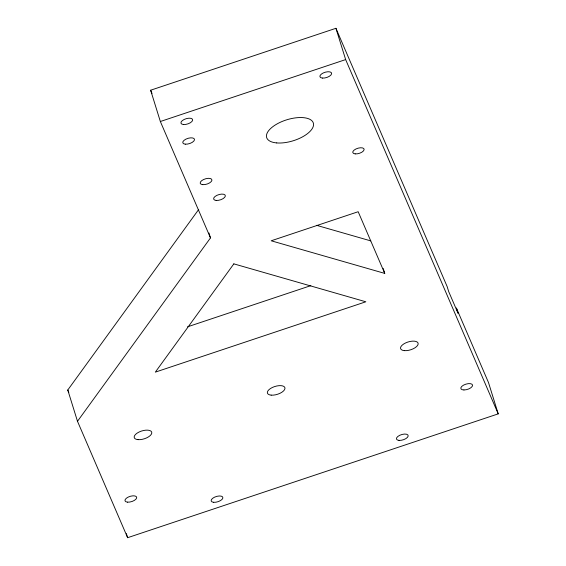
<?xml version="1.0" encoding="UTF-8"?>
<svg xmlns="http://www.w3.org/2000/svg" width="566" height="566" viewBox="0 0 566 566"><rect width="100%" height="100%" fill="white"/><g stroke="black" fill="none" stroke-linecap="round" stroke-linejoin="round"><path stroke-width="0.85" d="M77.492 421.295L210.481 237.911L160.348 121.506L150.634 90.22L335.928 28.3L447.09 286.417L448.711 291.632L458 313.189L456.38 307.975L488.508 382.574L498.222 413.866L127.626 537.7L77.492 421.295L67.778 390.009L198.694 209.477M160.348 121.506L345.649 59.586L498.222 413.866M187.551 326.823L310.833 285.632M316.557 225.318L370.787 240.897M384.738 273.399L271.199 240.783L358.172 211.719L384.738 273.399L383.203 268.461M150.634 90.22L152.028 93.454M67.778 390.009L68.826 392.436M335.928 28.3L345.649 59.586M208.946 232.973L210.481 237.911M126.345 533.582L127.626 537.7M233.843 263.862L155.332 372.131L365.841 301.784L233.843 263.862M276.689 142.922A24.444 10.973 -17.3 0 0 313.486 125.433A24.444 10.973 -17.3 0 0 279.781 122.518A24.444 10.973 -17.3 0 0 276.689 142.922M404.35 350.637A9.169 4.118 -17.3 0 0 418.154 344.078A9.169 4.118 -17.3 0 0 405.511 342.982A9.169 4.118 -17.3 0 0 404.35 350.637M271.171 395.139A9.169 4.118 -17.3 0 0 284.967 388.58A9.169 4.118 -17.3 0 0 272.331 387.484A9.169 4.118 -17.3 0 0 271.171 395.139M137.984 439.64A9.169 4.118 -17.3 0 0 151.787 433.082A9.169 4.118 -17.3 0 0 139.144 431.992A9.169 4.118 -17.3 0 0 137.984 439.64M463.943 389.96A6.113 2.745 -17.3 0 0 472.575 385.227A6.113 2.745 -17.3 0 0 463.54 385.135A6.113 2.745 -17.3 0 0 463.943 389.96M127.506 502.155A6.113 2.745 -17.3 0 0 136.703 497.783A6.113 2.745 -17.3 0 0 128.277 497.054A6.113 2.745 -17.3 0 0 127.506 502.155M213.679 502.311A6.113 2.745 -17.3 0 0 222.884 497.938A6.113 2.745 -17.3 0 0 214.457 497.21A6.113 2.745 -17.3 0 0 213.679 502.311M398.98 440.39A6.113 2.745 -17.3 0 0 408.178 436.018A6.113 2.745 -17.3 0 0 399.752 435.289A6.113 2.745 -17.3 0 0 398.98 440.39M322.436 78.08A6.113 2.745 -17.3 0 0 331.634 73.707A6.113 2.745 -17.3 0 0 323.207 72.979A6.113 2.745 -17.3 0 0 322.436 78.08M183.462 124.52A6.113 2.745 -17.3 0 0 192.659 120.148A6.113 2.745 -17.3 0 0 184.233 119.419A6.113 2.745 -17.3 0 0 183.462 124.52M185.294 144.167A6.113 2.745 -17.3 0 0 194.499 139.795A6.113 2.745 -17.3 0 0 186.072 139.066A6.113 2.745 -17.3 0 0 185.294 144.167M202.734 184.657A6.113 2.745 -17.3 0 0 211.932 180.285A6.113 2.745 -17.3 0 0 203.505 179.556A6.113 2.745 -17.3 0 0 202.734 184.657M355.243 153.888A5.901 2.646 -17.3 0 0 364.129 149.665A5.901 2.646 -17.3 0 0 355.986 148.957A5.901 2.646 -17.3 0 0 355.243 153.888M216.155 200.435A6.113 2.745 -17.3 0 0 225.353 196.062A6.113 2.745 -17.3 0 0 216.927 195.334A6.113 2.745 -17.3 0 0 216.155 200.435"/></g></svg>
